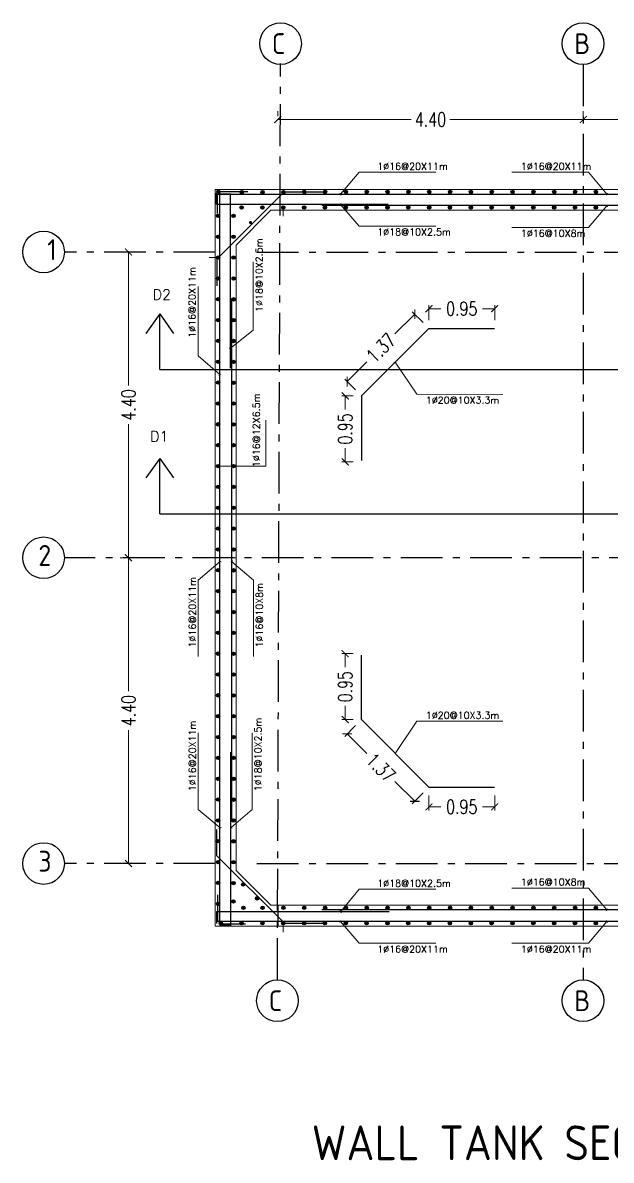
# Model space of a CAD drawing. Extents: x 166525 to 167198, y 178739 to 179747.
# Drawn here: x 166619.89 to 166628.36, y 179151.47 to 179167.84 of the extents above; entities that cross this region are included whole.
import ezdxf

# ---------------------------------------------------------------- set-up
doc = ezdxf.new("R2010")
doc.units = 0
doc.header["$MEASUREMENT"] = 0
doc.linetypes.add('ACAD_ISO10W100', pattern=[18, 12, -3, 0, -3])
doc.linetypes.add('AUSGEZOGEN', pattern=[0])
doc.layers.get('0').update_dxf_attribs({"linetype": 'CONTINUOUS'})
doc.layers.get('DEFPOINTS').update_dxf_attribs({"linetype": 'CONTINUOUS'})
for name, color, linetype in [('axis', 8, 'ACAD_ISO10W100'), ('BEAM-DIM', 4, 'CONTINUOUS'), ('EBENE0', 7, 'AUSGEZOGEN'), ('HATSH', 252, 'CONTINUOUS'), ('outdim', 42, 'CONTINUOUS'), ('rebar call line', 8, 'CONTINUOUS'), ('REBARS', 2, 'CONTINUOUS')]:
    doc.layers.add(name, color=color, linetype=linetype)
doc.layers.add('BEAM', color=6, linetype='CONTINUOUS', lineweight=13)
doc.layers.add('LINE', color=8, linetype='CONTINUOUS', lineweight=9)
doc.styles.add('DIM', font='simplex.shx', dxfattribs={"width": 0.75})
doc.styles.add('ISO8', font='iso8')
doc.styles.add('ROMANS', font='romans.shx')
doc.dimstyles.new('MUTASIM', dxfattribs={"dimscale": 0.9995, "dimtxt": 0.2, "dimasz": 0.1, "dimexe": 0.05, "dimexo": 0.12, "dimgap": 0.05, "dimtad": 0, "dimzin": 0, "dimdsep": 46, "dimtxsty": 'DIM', "dimblk": 'ARCHTICK', "dimcen": 0.09, "dimclrd": 35, "dimclre": 33, "dimclrt": 256, "dimazin": 0, "dimtfac": 1, "dimtofl": 0, "dimtmove": 1, "dimatfit": 3, "dimfxl": 0.18, "dimtolj": 1, "dimtzin": 0, "dimlwd": 13, "dimlwe": 9, "dimarcsym": 0})

# ---------------------------------------------------------------- blocks, each defined once
blk = doc.blocks.new('_ARCHTICK')
at = {"color": 0, "linetype": 'ByBlock', "const_width": 0.15}
blk.add_lwpolyline([(-0.5, -0.5), (0.5, 0.5)], dxfattribs=at)
blk = doc.blocks.new('*D612')
at = {"layer": 'BEAM', "color": 33, "lineweight": 9, "transparency": 16777216}
for p, q in [((166623.558, 179166.571), (166623.558, 179166.501)), ((166627.958, 179166.571), (166627.958, 179166.501))]:
    blk.add_line(p, q, dxfattribs=at)
at = {"layer": 'BEAM', "color": 35, "lineweight": 13, "transparency": 16777216}
for p, q in [((166623.558, 179166.451), (166625.48, 179166.451)), ((166627.958, 179166.451), (166626.037, 179166.451))]:
    blk.add_line(p, q, dxfattribs=at)
at = {"layer": 'DEFPOINTS', "color": 0, "transparency": 16777216}
for p in [(166623.558, 179166.451), (166627.958, 179166.451), (166627.958, 179166.451)]:
    blk.add_point(p, dxfattribs=at)
at = {"layer": 'BEAM', "color": 35, "lineweight": 13, "transparency": 16777216, "xscale": 0.09995000000000001, "yscale": 0.09995000000000001, "zscale": 0.09995000000000001, "rotation": 180}
blk.add_blockref('_ARCHTICK', (166623.558, 179166.451), dxfattribs=at)
at = {"layer": 'BEAM', "color": 35, "lineweight": 13, "transparency": 16777216, "xscale": 0.09995000000000001, "yscale": 0.09995000000000001, "zscale": 0.09995000000000001}
blk.add_blockref('_ARCHTICK', (166627.958, 179166.451), dxfattribs=at)
at = {"layer": 'BEAM', "transparency": 16777216, "insert": (166625.758, 179166.451), "char_height": 0.1999, "attachment_point": 5, "style": 'DIM'}
blk.add_mtext('\\A1;4.40', dxfattribs=at)
blk = doc.blocks.new('*D613')
at = {"layer": 'BEAM', "color": 33, "lineweight": 9, "transparency": 16777216}
for p, q in [((166627.958, 179166.571), (166627.958, 179166.501)), ((166632.358, 179166.571), (166632.358, 179166.501))]:
    blk.add_line(p, q, dxfattribs=at)
at = {"layer": 'BEAM', "color": 35, "lineweight": 13, "transparency": 16777216}
for p, q in [((166627.958, 179166.451), (166629.88, 179166.451)), ((166632.358, 179166.451), (166630.437, 179166.451))]:
    blk.add_line(p, q, dxfattribs=at)
at = {"layer": 'DEFPOINTS', "color": 0, "transparency": 16777216}
for p in [(166627.958, 179166.451), (166632.358, 179166.451), (166632.358, 179166.451)]:
    blk.add_point(p, dxfattribs=at)
at = {"layer": 'BEAM', "color": 35, "lineweight": 13, "transparency": 16777216, "xscale": 0.09995000000000001, "yscale": 0.09995000000000001, "zscale": 0.09995000000000001, "rotation": 180}
blk.add_blockref('_ARCHTICK', (166627.958, 179166.451), dxfattribs=at)
at = {"layer": 'BEAM', "color": 35, "lineweight": 13, "transparency": 16777216, "xscale": 0.09995000000000001, "yscale": 0.09995000000000001, "zscale": 0.09995000000000001}
blk.add_blockref('_ARCHTICK', (166632.358, 179166.451), dxfattribs=at)
at = {"layer": 'BEAM', "transparency": 16777216, "insert": (166630.158, 179166.451), "char_height": 0.1999, "attachment_point": 5, "style": 'DIM'}
blk.add_mtext('\\A1;4.40', dxfattribs=at)
blk = doc.blocks.new('*D614')
at = {"layer": 'BEAM', "color": 33, "lineweight": 9, "transparency": 16777216}
for p, q in [((166621.289, 179160.145), (166621.359, 179160.145)), ((166621.289, 179155.745), (166621.359, 179155.745))]:
    blk.add_line(p, q, dxfattribs=at)
at = {"layer": 'BEAM', "color": 35, "lineweight": 13, "transparency": 16777216}
for p, q in [((166621.409, 179160.145), (166621.409, 179158.223)), ((166621.409, 179155.745), (166621.409, 179157.666))]:
    blk.add_line(p, q, dxfattribs=at)
at = {"layer": 'DEFPOINTS', "color": 0, "transparency": 16777216}
for p in [(166621.409, 179160.145), (166621.409, 179160.145), (166621.409, 179155.745)]:
    blk.add_point(p, dxfattribs=at)
at = {"layer": 'BEAM', "color": 35, "lineweight": 13, "transparency": 16777216, "xscale": 0.09995000000000001, "yscale": 0.09995000000000001, "zscale": 0.09995000000000001}
for p, rotation in [((166621.409, 179160.145), 90), ((166621.409, 179155.745), 270)]:
    blk.add_blockref('_ARCHTICK', p, dxfattribs=dict(at, rotation=rotation))
at = {"layer": 'BEAM', "transparency": 16777216, "insert": (166621.409, 179157.945), "char_height": 0.1999, "attachment_point": 5, "rotation": 90, "style": 'DIM'}
blk.add_mtext('\\A1;4.40', dxfattribs=at)
blk = doc.blocks.new('*D615')
at = {"layer": 'BEAM', "color": 33, "lineweight": 9, "transparency": 16777216}
for p, q in [((166621.289, 179164.545), (166621.359, 179164.545)), ((166621.289, 179160.145), (166621.359, 179160.145))]:
    blk.add_line(p, q, dxfattribs=at)
at = {"layer": 'BEAM', "color": 35, "lineweight": 13, "transparency": 16777216}
for p, q in [((166621.409, 179164.545), (166621.409, 179162.623)), ((166621.409, 179160.145), (166621.409, 179162.066))]:
    blk.add_line(p, q, dxfattribs=at)
at = {"layer": 'DEFPOINTS', "color": 0, "transparency": 16777216}
for p in [(166621.409, 179164.545), (166621.409, 179164.545), (166621.409, 179160.145)]:
    blk.add_point(p, dxfattribs=at)
at = {"layer": 'BEAM', "color": 35, "lineweight": 13, "transparency": 16777216, "xscale": 0.09995000000000001, "yscale": 0.09995000000000001, "zscale": 0.09995000000000001}
for p, rotation in [((166621.409, 179164.545), 90), ((166621.409, 179160.145), 270)]:
    blk.add_blockref('_ARCHTICK', p, dxfattribs=dict(at, rotation=rotation))
at = {"layer": 'BEAM', "transparency": 16777216, "insert": (166621.409, 179162.345), "char_height": 0.1999, "attachment_point": 5, "rotation": 90, "style": 'DIM'}
blk.add_mtext('\\A1;4.40', dxfattribs=at)
blk = doc.blocks.new('*D616')
at = {"layer": 'BEAM', "color": 35, "lineweight": 13, "transparency": 16777216}
for p, q in [((166625.531, 179163.649), (166625.246, 179163.366)), ((166624.558, 179162.679), (166624.842, 179162.962))]:
    blk.add_line(p, q, dxfattribs=at)
at = {"layer": 'BEAM', "color": 33, "lineweight": 9, "transparency": 16777216}
for p, q in [((166625.65, 179163.529), (166625.495, 179163.685)), ((166624.678, 179162.559), (166624.523, 179162.714))]:
    blk.add_line(p, q, dxfattribs=at)
at = {"layer": 'DEFPOINTS', "color": 0, "transparency": 16777216}
for p in [(166625.735, 179163.445), (166624.558, 179162.679), (166624.762, 179162.474)]:
    blk.add_point(p, dxfattribs=at)
at = {"layer": 'BEAM', "color": 35, "lineweight": 13, "transparency": 16777216, "xscale": 0.09995000000000001, "yscale": 0.09995000000000001, "zscale": 0.09995000000000001}
for p, rotation in [((166625.531, 179163.649), 44.94727570679225), ((166624.558, 179162.679), 224.9472757067923)]:
    blk.add_blockref('_ARCHTICK', p, dxfattribs=dict(at, rotation=rotation))
at = {"layer": 'BEAM', "transparency": 16777216, "insert": (166625.044, 179163.164), "char_height": 0.1999, "attachment_point": 5, "rotation": 44.9473, "style": 'DIM'}
blk.add_mtext('\\A1;1.37', dxfattribs=at)
blk = doc.blocks.new('*D617')
at = {"layer": 'BEAM', "color": 33, "lineweight": 9, "transparency": 16777216}
for p, q in [((166625.735, 179163.564), (166625.735, 179163.779)), ((166626.682, 179163.564), (166626.682, 179163.779))]:
    blk.add_line(p, q, dxfattribs=at)
at = {"layer": 'BEAM', "color": 35, "lineweight": 13, "transparency": 16777216}
for p, q in [((166625.735, 179163.729), (166625.908, 179163.729)), ((166626.682, 179163.729), (166626.508, 179163.729))]:
    blk.add_line(p, q, dxfattribs=at)
at = {"layer": 'DEFPOINTS', "color": 0, "transparency": 16777216}
for p in [(166625.735, 179163.729), (166625.735, 179163.445), (166626.682, 179163.445)]:
    blk.add_point(p, dxfattribs=at)
at = {"layer": 'BEAM', "color": 35, "lineweight": 13, "transparency": 16777216, "xscale": 0.09995000000000001, "yscale": 0.09995000000000001, "zscale": 0.09995000000000001, "rotation": 180}
blk.add_blockref('_ARCHTICK', (166625.735, 179163.729), dxfattribs=at)
at = {"layer": 'BEAM', "color": 35, "lineweight": 13, "transparency": 16777216, "xscale": 0.09995000000000001, "yscale": 0.09995000000000001, "zscale": 0.09995000000000001}
blk.add_blockref('_ARCHTICK', (166626.682, 179163.729), dxfattribs=at)
at = {"layer": 'BEAM', "transparency": 16777216, "insert": (166626.208, 179163.729), "char_height": 0.1999, "attachment_point": 5, "style": 'DIM'}
blk.add_mtext('\\A1;0.95', dxfattribs=at)
blk = doc.blocks.new('*D618')
at = {"layer": 'BEAM', "color": 33, "lineweight": 9, "transparency": 16777216}
for p, q in [((166624.643, 179162.474), (166624.48, 179162.474)), ((166624.643, 179161.525), (166624.48, 179161.525))]:
    blk.add_line(p, q, dxfattribs=at)
at = {"layer": 'BEAM', "color": 35, "lineweight": 13, "transparency": 16777216}
for p, q in [((166624.53, 179162.474), (166624.53, 179162.278)), ((166624.53, 179161.525), (166624.53, 179161.721))]:
    blk.add_line(p, q, dxfattribs=at)
at = {"layer": 'DEFPOINTS', "color": 0, "transparency": 16777216}
for p in [(166624.762, 179162.474), (166624.53, 179161.525), (166624.762, 179161.525)]:
    blk.add_point(p, dxfattribs=at)
at = {"layer": 'BEAM', "color": 35, "lineweight": 13, "transparency": 16777216, "xscale": 0.09995000000000001, "yscale": 0.09995000000000001, "zscale": 0.09995000000000001}
for p, rotation in [((166624.53, 179162.474), 90), ((166624.53, 179161.525), 270)]:
    blk.add_blockref('_ARCHTICK', p, dxfattribs=dict(at, rotation=rotation))
at = {"layer": 'BEAM', "transparency": 16777216, "insert": (166624.53, 179161.999), "char_height": 0.1999, "attachment_point": 5, "rotation": 90, "style": 'DIM'}
blk.add_mtext('\\A1;0.95', dxfattribs=at)
blk = doc.blocks.new('*D622')
at = {"layer": 'BEAM', "color": 33, "lineweight": 9, "transparency": 16777216}
for p, q in [((166624.678, 179157.731), (166624.523, 179157.575)), ((166625.65, 179156.76), (166625.495, 179156.605))]:
    blk.add_line(p, q, dxfattribs=at)
at = {"layer": 'BEAM', "color": 35, "lineweight": 13, "transparency": 16777216}
for p, q in [((166624.558, 179157.611), (166624.842, 179157.327)), ((166625.531, 179156.64), (166625.246, 179156.924))]:
    blk.add_line(p, q, dxfattribs=at)
at = {"layer": 'DEFPOINTS', "color": 0, "transparency": 16777216}
for p in [(166624.762, 179157.816), (166624.558, 179157.611), (166625.735, 179156.845)]:
    blk.add_point(p, dxfattribs=at)
at = {"layer": 'BEAM', "color": 35, "lineweight": 13, "transparency": 16777216, "xscale": 0.09995000000000001, "yscale": 0.09995000000000001, "zscale": 0.09995000000000001}
for p, rotation in [((166624.558, 179157.611), 135.0527242932077), ((166625.531, 179156.64), 315.0527242932077)]:
    blk.add_blockref('_ARCHTICK', p, dxfattribs=dict(at, rotation=rotation))
at = {"layer": 'BEAM', "transparency": 16777216, "insert": (166625.044, 179157.125), "char_height": 0.1999, "attachment_point": 5, "rotation": 315.0527, "style": 'DIM'}
blk.add_mtext('\\A1;1.37', dxfattribs=at)
blk = doc.blocks.new('*D623')
at = {"layer": 'BEAM', "color": 33, "lineweight": 9, "transparency": 16777216}
for p, q in [((166625.735, 179156.725), (166625.735, 179156.51)), ((166626.682, 179156.725), (166626.682, 179156.51))]:
    blk.add_line(p, q, dxfattribs=at)
at = {"layer": 'BEAM', "color": 35, "lineweight": 13, "transparency": 16777216}
for p, q in [((166625.735, 179156.56), (166625.908, 179156.56)), ((166626.682, 179156.56), (166626.508, 179156.56))]:
    blk.add_line(p, q, dxfattribs=at)
at = {"layer": 'DEFPOINTS', "color": 0, "transparency": 16777216}
for p in [(166625.735, 179156.845), (166626.682, 179156.845), (166625.735, 179156.56)]:
    blk.add_point(p, dxfattribs=at)
at = {"layer": 'BEAM', "color": 35, "lineweight": 13, "transparency": 16777216, "xscale": 0.09995000000000001, "yscale": 0.09995000000000001, "zscale": 0.09995000000000001, "rotation": 180}
blk.add_blockref('_ARCHTICK', (166625.735, 179156.56), dxfattribs=at)
at = {"layer": 'BEAM', "color": 35, "lineweight": 13, "transparency": 16777216, "xscale": 0.09995000000000001, "yscale": 0.09995000000000001, "zscale": 0.09995000000000001}
blk.add_blockref('_ARCHTICK', (166626.682, 179156.56), dxfattribs=at)
at = {"layer": 'BEAM', "transparency": 16777216, "insert": (166626.208, 179156.56), "char_height": 0.1999, "attachment_point": 5, "style": 'DIM'}
blk.add_mtext('\\A1;0.95', dxfattribs=at)
blk = doc.blocks.new('*D624')
at = {"layer": 'BEAM', "color": 33, "lineweight": 9, "transparency": 16777216}
for p, q in [((166624.643, 179158.765), (166624.48, 179158.765)), ((166624.643, 179157.816), (166624.48, 179157.816))]:
    blk.add_line(p, q, dxfattribs=at)
at = {"layer": 'BEAM', "color": 35, "lineweight": 13, "transparency": 16777216}
for p, q in [((166624.53, 179158.765), (166624.53, 179158.569)), ((166624.53, 179157.816), (166624.53, 179158.012))]:
    blk.add_line(p, q, dxfattribs=at)
at = {"layer": 'DEFPOINTS', "color": 0, "transparency": 16777216}
for p in [(166624.53, 179158.765), (166624.762, 179158.765), (166624.762, 179157.816)]:
    blk.add_point(p, dxfattribs=at)
at = {"layer": 'BEAM', "color": 35, "lineweight": 13, "transparency": 16777216, "xscale": 0.09995000000000001, "yscale": 0.09995000000000001, "zscale": 0.09995000000000001}
for p, rotation in [((166624.53, 179158.765), 90), ((166624.53, 179157.816), 270)]:
    blk.add_blockref('_ARCHTICK', p, dxfattribs=dict(at, rotation=rotation))
at = {"layer": 'BEAM', "transparency": 16777216, "insert": (166624.53, 179158.29), "char_height": 0.1999, "attachment_point": 5, "rotation": 90, "style": 'DIM'}
blk.add_mtext('\\A1;0.95', dxfattribs=at)

msp = doc.modelspace()

# ---------------------------------------------------------------- hatches: boundary and pattern name
at = {"layer": 'BEAM'}
h = msp.add_hatch(dxfattribs=at)
h.set_pattern_fill('ANSI38', color=256, scale=0.25, style=0)
h.set_pattern_definition([(45, (161900.99974, 179320.965492), (-0.02209708691, 0.02209708691), []), (135, (161900.99974, 179320.965492), (-0.06629126074, 0.02209708691), [0.078125, -0.046875])])
h.paths.add_polyline_path([(166626.3639, 179165.40841, 1), (166626.31529, 179165.40841, 1)])
h = msp.add_hatch(dxfattribs=at)
h.set_pattern_fill('ANSI38', color=256, scale=0.1, style=0)
h.set_pattern_definition([(45, (161900.999741, 179320.965492), (-0.008838834765, 0.008838834765), []), (135, (161900.999741, 179320.965492), (-0.026516504294, 0.008838834765), [0.03125, -0.01875])])
h.paths.add_polyline_path([(166626.31529, 179165.40841, 1), (166626.3639, 179165.40841, 1)])
h = msp.add_hatch(dxfattribs=at)
h.set_pattern_fill('ANSI38', color=256, scale=0.25, style=0)
h.set_pattern_definition([(45, (161900.998662, 179320.742615), (-0.02209708691, 0.02209708691), []), (135, (161900.998662, 179320.742615), (-0.06629126074, 0.02209708691), [0.078125, -0.046875])])
h.paths.add_polyline_path([(166626.36282, 179165.18553, 1), (166626.31421, 179165.18553, 1)])
h = msp.add_hatch(dxfattribs=at)
h.set_pattern_fill('ANSI38', color=256, scale=0.1, style=0)
h.set_pattern_definition([(45, (161900.998662, 179320.742615), (-0.008838834765, 0.008838834765), []), (135, (161900.998662, 179320.742615), (-0.026516504294, 0.008838834765), [0.03125, -0.01875])])
h.paths.add_polyline_path([(166626.31421, 179165.18553, 1), (166626.36282, 179165.18553, 1)])
h = msp.add_hatch(dxfattribs=at)
h.set_pattern_fill('ANSI38', color=256, scale=0.25, angle=-90, style=0)
h.set_pattern_definition([(315, (166778.256392, 183887.104542), (0.02209708691, 0.02209708691), []), (45, (166778.256392, 183887.104542), (0.02209708691, 0.06629126074), [0.078125, -0.046875])])
h.paths.add_polyline_path([(166622.69931, 179161.78899, 1), (166622.69931, 179161.74038, 1)])
h = msp.add_hatch(dxfattribs=at)
h.set_pattern_fill('ANSI38', color=256, scale=0.1, angle=-90, style=0)
h.set_pattern_definition([(315, (166778.256392, 183887.104542), (0.008838834765, 0.008838834765), []), (45, (166778.256392, 183887.104542), (0.008838834765, 0.026516504294), [0.03125, -0.01875])])
h.paths.add_polyline_path([(166622.72362, 179161.76469, 1), (166622.67501, 179161.76469, 1)])
h = msp.add_hatch(dxfattribs=at)
h.set_pattern_fill('ANSI38', color=256, scale=0.25, angle=-90, style=0)
h.set_pattern_definition([(315, (166778.47927, 183887.103463), (0.02209708691, 0.02209708691), []), (45, (166778.47927, 183887.103463), (0.02209708691, 0.06629126074), [0.078125, -0.046875])])
h.paths.add_polyline_path([(166622.9465, 179161.76361, 1), (166622.89788, 179161.76361, 1)])
h = msp.add_hatch(dxfattribs=at)
h.set_pattern_fill('ANSI38', color=256, scale=0.1, angle=-90, style=0)
h.set_pattern_definition([(315, (166778.47927, 183887.103463), (0.008838834765, 0.008838834765), []), (45, (166778.47927, 183887.103463), (0.008838834765, 0.026516504294), [0.03125, -0.01875])])
h.paths.add_polyline_path([(166622.9465, 179161.76361, 1), (166622.89788, 179161.76361, 1)])
h = msp.add_hatch(dxfattribs=at)
h.set_pattern_fill('ANSI38', color=256, scale=0.25, style=0)
h.set_pattern_definition([(45, (161900.99974, 179310.665492), (-0.02209708691, 0.02209708691), []), (135, (161900.99974, 179310.665492), (-0.06629126074, 0.02209708691), [0.078125, -0.046875])])
h.paths.add_polyline_path([(166626.3639, 179155.10841, 1), (166626.31529, 179155.10841, 1)])
h = msp.add_hatch(dxfattribs=at)
h.set_pattern_fill('ANSI38', color=256, scale=0.1, style=0)
h.set_pattern_definition([(45, (161900.999741, 179310.665492), (-0.008838834765, 0.008838834765), []), (135, (161900.999741, 179310.665492), (-0.026516504294, 0.008838834765), [0.03125, -0.01875])])
h.paths.add_polyline_path([(166626.31529, 179155.10841, 1), (166626.3639, 179155.10841, 1)])
h = msp.add_hatch(dxfattribs=at)
h.set_pattern_fill('ANSI38', color=256, scale=0.25, style=0)
h.set_pattern_definition([(45, (161900.998662, 179310.442615), (-0.02209708691, 0.02209708691), []), (135, (161900.998662, 179310.442615), (-0.06629126074, 0.02209708691), [0.078125, -0.046875])])
h.paths.add_polyline_path([(166626.36282, 179154.88553, 1), (166626.31421, 179154.88553, 1)])
h = msp.add_hatch(dxfattribs=at)
h.set_pattern_fill('ANSI38', color=256, scale=0.1, style=0)
h.set_pattern_definition([(45, (161900.998662, 179310.442615), (-0.008838834765, 0.008838834765), []), (135, (161900.998662, 179310.442615), (-0.026516504294, 0.008838834765), [0.03125, -0.01875])])
h.paths.add_polyline_path([(166626.31421, 179154.88553, 1), (166626.36282, 179154.88553, 1)])
at = {"layer": 'REBARS'}
for points in [[(166622.72823, 179165.41039, 1), (166622.67962, 179165.41039, 1)], [(166623.01503, 179165.40774, 1), (166623.06364, 179165.40774, 1)], [(166623.31503, 179165.40774, 1), (166623.36364, 179165.40774, 1)], [(166623.61503, 179165.40774, 1), (166623.66364, 179165.40774, 1)], [(166623.91529, 179165.40841, 1), (166623.9639, 179165.40841, 1)], [(166624.21503, 179165.40841, 1), (166624.26364, 179165.40841, 1)], [(166624.51503, 179165.40841, 1), (166624.56364, 179165.40841, 1)], [(166624.81503, 179165.40841, 1), (166624.86364, 179165.40841, 1)], [(166625.11503, 179165.40841, 1), (166625.16364, 179165.40841, 1)], [(166625.41503, 179165.40841, 1), (166625.46364, 179165.40841, 1)], [(166625.71503, 179165.40841, 1), (166625.76364, 179165.40841, 1)], [(166626.01503, 179165.40841, 1), (166626.06364, 179165.40841, 1)], [(166626.31529, 179165.40841, 1), (166626.3639, 179165.40841, 1)], [(166626.61503, 179165.40841, 1), (166626.66364, 179165.40841, 1)], [(166626.91503, 179165.40841, 1), (166626.96364, 179165.40841, 1)], [(166627.21503, 179165.40841, 1), (166627.26364, 179165.40841, 1)], [(166627.51395, 179165.41022, 1), (166627.56256, 179165.41022, 1)], [(166627.51503, 179165.40841, 1), (166627.56364, 179165.40841, 1)], [(166627.81503, 179165.40841, 1), (166627.86364, 179165.40841, 1)], [(166628.11503, 179165.40841, 1), (166628.16364, 179165.40841, 1)], [(166622.72295, 179165.06495, 1), (166622.67433, 179165.06495, 1)], [(166622.94582, 179165.06387, 1), (166622.89721, 179165.06387, 1)], [(166623.01395, 179165.18486, 1), (166623.06256, 179165.18486, 1)], [(166623.31395, 179165.18486, 1), (166623.36256, 179165.18486, 1)], [(166623.61395, 179165.18486, 1), (166623.66256, 179165.18486, 1)], [(166623.91421, 179165.18553, 1), (166623.96282, 179165.18553, 1)], [(166624.21395, 179165.18553, 1), (166624.26256, 179165.18553, 1)], [(166624.51395, 179165.18553, 1), (166624.56256, 179165.18553, 1)], [(166624.81395, 179165.18553, 1), (166624.86256, 179165.18553, 1)], [(166625.11395, 179165.18553, 1), (166625.16256, 179165.18553, 1)], [(166625.41395, 179165.18553, 1), (166625.46256, 179165.18553, 1)], [(166625.71395, 179165.18553, 1), (166625.76256, 179165.18553, 1)], [(166626.01395, 179165.18553, 1), (166626.06256, 179165.18553, 1)], [(166626.31421, 179165.18553, 1), (166626.36282, 179165.18553, 1)], [(166626.61395, 179165.18553, 1), (166626.66256, 179165.18553, 1)], [(166626.91395, 179165.18553, 1), (166626.96256, 179165.18553, 1)], [(166627.21395, 179165.18553, 1), (166627.26256, 179165.18553, 1)], [(166627.51395, 179165.18553, 1), (166627.56256, 179165.18553, 1)], [(166627.81395, 179165.18553, 1), (166627.86256, 179165.18553, 1)], [(166628.11395, 179165.18553, 1), (166628.16256, 179165.18553, 1)], [(166623.14109, 179164.96884, 1), (166623.1897, 179164.96884, 1)], [(166622.72295, 179164.76495, 1), (166622.67433, 179164.76495, 1)], [(166622.94582, 179164.76387, 1), (166622.89721, 179164.76387, 1)], [(166622.72295, 179164.46495, 1), (166622.67433, 179164.46495, 1)], [(166622.94582, 179164.46387, 1), (166622.89721, 179164.46387, 1)], [(166622.72362, 179164.16469, 1), (166622.67501, 179164.16469, 1)], [(166622.9465, 179164.16361, 1), (166622.89788, 179164.16361, 1)], [(166622.72362, 179163.86495, 1), (166622.67501, 179163.86495, 1)], [(166622.9465, 179163.86387, 1), (166622.89788, 179163.86387, 1)], [(166622.72362, 179163.56495, 1), (166622.67501, 179163.56495, 1)], [(166622.9465, 179163.56387, 1), (166622.89788, 179163.56387, 1)], [(166622.72362, 179163.26495, 1), (166622.67501, 179163.26495, 1)], [(166622.9465, 179163.26387, 1), (166622.89788, 179163.26387, 1)], [(166622.72362, 179162.96495, 1), (166622.67501, 179162.96495, 1)], [(166622.9465, 179162.96387, 1), (166622.89788, 179162.96387, 1)], [(166622.72362, 179162.66495, 1), (166622.67501, 179162.66495, 1)], [(166622.9465, 179162.66387, 1), (166622.89788, 179162.66387, 1)], [(166622.72362, 179162.36495, 1), (166622.67501, 179162.36495, 1)], [(166622.9465, 179162.36387, 1), (166622.89788, 179162.36387, 1)], [(166622.72362, 179162.06495, 1), (166622.67501, 179162.06495, 1)], [(166622.9465, 179162.06387, 1), (166622.89788, 179162.06387, 1)], [(166622.72362, 179161.76469, 1), (166622.67501, 179161.76469, 1)], [(166622.9465, 179161.76361, 1), (166622.89788, 179161.76361, 1)], [(166622.72362, 179161.46495, 1), (166622.67501, 179161.46495, 1)], [(166622.9465, 179161.46387, 1), (166622.89788, 179161.46387, 1)], [(166622.72362, 179161.16495, 1), (166622.67501, 179161.16495, 1)], [(166622.9465, 179161.16387, 1), (166622.89788, 179161.16387, 1)], [(166622.72362, 179160.86495, 1), (166622.67501, 179160.86495, 1)], [(166622.9465, 179160.86387, 1), (166622.89788, 179160.86387, 1)], [(166622.72362, 179160.56495, 1), (166622.67501, 179160.56495, 1)], [(166622.9465, 179160.56387, 1), (166622.89788, 179160.56387, 1)], [(166622.924, 179160.58926, 1), (166622.924, 179160.54065, 1)], [(166622.72362, 179160.26495, 1), (166622.67501, 179160.26495, 1)], [(166622.9465, 179160.26387, 1), (166622.89788, 179160.26387, 1)], [(166622.72362, 179159.96495, 1), (166622.67501, 179159.96495, 1)], [(166622.9465, 179159.96387, 1), (166622.89788, 179159.96387, 1)], [(166622.72362, 179159.66495, 1), (166622.67501, 179159.66495, 1)], [(166622.9465, 179159.66387, 1), (166622.89788, 179159.66387, 1)], [(166622.72362, 179159.36495, 1), (166622.67501, 179159.36495, 1)], [(166622.9465, 179159.36387, 1), (166622.89788, 179159.36387, 1)], [(166622.72362, 179159.06495, 1), (166622.67501, 179159.06495, 1)], [(166622.9465, 179159.06387, 1), (166622.89788, 179159.06387, 1)], [(166622.72362, 179158.76495, 1), (166622.67501, 179158.76495, 1)], [(166622.9465, 179158.76387, 1), (166622.89788, 179158.76387, 1)], [(166622.72362, 179158.46495, 1), (166622.67501, 179158.46495, 1)], [(166622.9465, 179158.46387, 1), (166622.89788, 179158.46387, 1)], [(166622.72362, 179158.16495, 1), (166622.67501, 179158.16495, 1)], [(166622.9465, 179158.16387, 1), (166622.89788, 179158.16387, 1)], [(166622.72362, 179157.86495, 1), (166622.67501, 179157.86495, 1)], [(166622.9465, 179157.86387, 1), (166622.89788, 179157.86387, 1)], [(166622.72362, 179157.56495, 1), (166622.67501, 179157.56495, 1)], [(166622.9465, 179157.56387, 1), (166622.89788, 179157.56387, 1)], [(166622.72362, 179157.26495, 1), (166622.67501, 179157.26495, 1)], [(166622.9465, 179157.26387, 1), (166622.89788, 179157.26387, 1)], [(166622.72362, 179156.96495, 1), (166622.67501, 179156.96495, 1)], [(166622.9465, 179156.96387, 1), (166622.89788, 179156.96387, 1)], [(166622.72362, 179156.66495, 1), (166622.67501, 179156.66495, 1)], [(166622.9465, 179156.66387, 1), (166622.89788, 179156.66387, 1)], [(166622.72295, 179156.36495, 1), (166622.67433, 179156.36495, 1)], [(166622.94582, 179156.36387, 1), (166622.89721, 179156.36387, 1)], [(166622.72295, 179156.06495, 1), (166622.67433, 179156.06495, 1)], [(166622.94582, 179156.06387, 1), (166622.89721, 179156.06387, 1)], [(166622.72295, 179155.76495, 1), (166622.67433, 179155.76495, 1)], [(166622.94582, 179155.76387, 1), (166622.89721, 179155.76387, 1)], [(166622.72295, 179155.46495, 1), (166622.67433, 179155.46495, 1)], [(166622.94582, 179155.46387, 1), (166622.89721, 179155.46387, 1)], [(166623.08598, 179155.44373, 1), (166623.03737, 179155.44373, 1)], [(166623.28485, 179155.24362, 1), (166623.23624, 179155.24362, 1)], [(166622.72295, 179155.16495, 1), (166622.67433, 179155.16495, 1)], [(166622.9445, 179155.20006, 1), (166622.89588, 179155.20006, 1)], [(166623.03933, 179155.10774, 1), (166623.08794, 179155.10774, 1)], [(166623.31503, 179155.10774, 1), (166623.36364, 179155.10774, 1)], [(166623.61503, 179155.10774, 1), (166623.66364, 179155.10774, 1)], [(166623.91529, 179155.10841, 1), (166623.9639, 179155.10841, 1)], [(166624.21503, 179155.10841, 1), (166624.26364, 179155.10841, 1)], [(166624.51503, 179155.10841, 1), (166624.56364, 179155.10841, 1)], [(166624.81503, 179155.10841, 1), (166624.86364, 179155.10841, 1)], [(166625.11503, 179155.10841, 1), (166625.16364, 179155.10841, 1)], [(166625.41503, 179155.10841, 1), (166625.46364, 179155.10841, 1)], [(166625.71503, 179155.10841, 1), (166625.76364, 179155.10841, 1)], [(166626.01503, 179155.10841, 1), (166626.06364, 179155.10841, 1)], [(166626.31529, 179155.10841, 1), (166626.3639, 179155.10841, 1)], [(166626.61503, 179155.10841, 1), (166626.66364, 179155.10841, 1)], [(166626.91503, 179155.10841, 1), (166626.96364, 179155.10841, 1)], [(166627.21503, 179155.10841, 1), (166627.26364, 179155.10841, 1)], [(166627.51395, 179155.11022, 1), (166627.56256, 179155.11022, 1)], [(166627.51503, 179155.10841, 1), (166627.56364, 179155.10841, 1)], [(166627.81503, 179155.10841, 1), (166627.86364, 179155.10841, 1)], [(166628.11503, 179155.10841, 1), (166628.16364, 179155.10841, 1)], [(166622.71395, 179154.88486, 1), (166622.76256, 179154.88486, 1)], [(166623.01395, 179154.88486, 1), (166623.06256, 179154.88486, 1)], [(166623.31395, 179154.88486, 1), (166623.36256, 179154.88486, 1)], [(166623.61395, 179154.88486, 1), (166623.66256, 179154.88486, 1)], [(166623.91421, 179154.88553, 1), (166623.96282, 179154.88553, 1)], [(166624.21395, 179154.88553, 1), (166624.26256, 179154.88553, 1)], [(166624.51395, 179154.88553, 1), (166624.56256, 179154.88553, 1)], [(166624.81395, 179154.88553, 1), (166624.86256, 179154.88553, 1)], [(166625.11395, 179154.88553, 1), (166625.16256, 179154.88553, 1)], [(166625.41395, 179154.88553, 1), (166625.46256, 179154.88553, 1)], [(166625.71395, 179154.88553, 1), (166625.76256, 179154.88553, 1)], [(166626.01395, 179154.88553, 1), (166626.06256, 179154.88553, 1)], [(166626.31421, 179154.88553, 1), (166626.36282, 179154.88553, 1)], [(166626.61395, 179154.88553, 1), (166626.66256, 179154.88553, 1)], [(166626.91395, 179154.88553, 1), (166626.96256, 179154.88553, 1)], [(166627.21395, 179154.88553, 1), (166627.26256, 179154.88553, 1)], [(166627.51395, 179154.88553, 1), (166627.56256, 179154.88553, 1)], [(166627.81395, 179154.88553, 1), (166627.86256, 179154.88553, 1)], [(166628.11395, 179154.88553, 1), (166628.16256, 179154.88553, 1)]]:
    msp.add_hatch(color=256, dxfattribs=at).paths.add_polyline_path(points)

# ---------------------------------------------------------------- linework, layer by layer
at = {"layer": 'axis', "ltscale": 0.05}
for p, q in [((166623.55367, 179154.07007), (166623.59856, 179167.25769)), ((166627.95367, 179167.24386), (166627.95367, 179154.07007)), ((166622.65849, 179164.54471), (166620.4864, 179164.54471)), ((166623.25849, 179164.54471), (166635.9313, 179164.54471)), ((166635.9313, 179160.14471), (166620.4864, 179160.14471)), ((166622.65849, 179155.74471), (166620.4864, 179155.74471)), ((166623.25849, 179155.74471), (166635.9313, 179155.74471))]:
    msp.add_line(p, q, dxfattribs=at)
at = {"layer": 'BEAM'}
for p, q in [((166633.25849, 179165.44471), (166622.65849, 179165.44471)), ((166622.65849, 179165.44471), (166622.65849, 179154.84471)), ((166622.95849, 179164.64471), (166623.45849, 179165.14471)), ((166632.45849, 179165.14471), (166623.45849, 179165.14471)), ((166622.95849, 179164.64471), (166622.95849, 179155.64471)), ((166622.95849, 179155.64471), (166623.45849, 179155.14471)), ((166623.45849, 179155.14471), (166632.45849, 179155.14471)), ((166622.65849, 179154.84471), (166633.25849, 179154.84471))]:
    msp.add_line(p, q, dxfattribs=at)
at = {"layer": 'HATSH'}
for centre in [(166623.59852, 179167.54355), (166627.95367, 179167.54386), (166620.1864, 179164.54471), (166620.1864, 179160.14471), (166620.1864, 179155.74471), (166623.55367, 179153.77007), (166627.95367, 179153.77007)]:
    msp.add_circle(centre, 0.3, dxfattribs=at)
at = {"layer": 'LINE', "linetype": 'Continuous'}
for p, q in [((166624.72983, 179165.69215), (166624.46368, 179165.37796)), ((166625.83239, 179165.69215), (166624.72983, 179165.69215)), ((166626.92809, 179165.69215), (166628.03066, 179165.69215)), ((166628.03066, 179165.69215), (166628.2968, 179165.37796)), ((166624.45324, 179165.39381), (166624.46759, 179165.36447)), ((166628.30725, 179165.39381), (166628.29289, 179165.36447)), ((166624.45324, 179165.21403), (166624.46759, 179165.24337)), ((166624.72983, 179164.91569), (166624.46368, 179165.22989)), ((166628.03066, 179164.89728), (166628.2968, 179165.21147)), ((166628.30725, 179165.19562), (166628.29289, 179165.22496)), ((166625.83239, 179164.91569), (166624.72983, 179164.91569)), ((166626.92809, 179164.89728), (166628.03066, 179164.89728)), ((166623.20572, 179164.40242), (166623.20572, 179163.42009)), ((166622.41039, 179164.04926), (166622.41039, 179163.04919)), ((166623.20572, 179163.42009), (166622.87416, 179163.15394)), ((166622.88883, 179163.14676), (166622.85949, 179163.16112)), ((166622.41039, 179163.04919), (166622.72459, 179162.78304)), ((166625.26422, 179162.96037), (166625.23181, 179162.95638)), ((166625.55981, 179162.49746), (166625.24874, 179162.9591)), ((166622.70873, 179162.7726), (166622.73807, 179162.78695)), ((166625.55981, 179162.49746), (166626.80072, 179162.49511)), ((166623.38881, 179161.46495), (166623.38881, 179162.12519)), ((166622.69931, 179161.46495), (166623.38881, 179161.46495)), ((166622.41371, 179159.82416), (166622.7279, 179160.09031)), ((166622.71205, 179160.10076), (166622.74139, 179160.0864)), ((166622.91024, 179160.10076), (166622.8809, 179160.0864)), ((166623.20858, 179159.82416), (166622.89439, 179160.09031)), ((166622.41371, 179158.7216), (166622.41371, 179159.82416)), ((166623.20858, 179158.7216), (166623.20858, 179159.82416)), ((166625.55981, 179157.79197), (166625.24874, 179157.33033)), ((166625.55981, 179157.79197), (166626.80072, 179157.79431)), ((166622.41371, 179157.6259), (166622.41371, 179156.52334)), ((166623.19017, 179157.6259), (166623.19017, 179156.52334)), ((166622.41371, 179156.52334), (166622.7279, 179156.25719)), ((166623.19017, 179156.52334), (166622.88866, 179156.26209)), ((166622.71205, 179156.24674), (166622.74139, 179156.2611)), ((166622.90333, 179156.25491), (166622.87399, 179156.26927)), ((166624.72983, 179155.37374), (166624.46465, 179155.05206)), ((166625.83239, 179155.37374), (166624.72983, 179155.37374)), ((166626.92809, 179155.39215), (166628.03066, 179155.39215)), ((166628.03066, 179155.39215), (166628.2968, 179155.07796)), ((166624.45837, 179155.06894), (166624.47273, 179155.03555)), ((166628.30725, 179155.09381), (166628.29289, 179155.06447)), ((166624.45324, 179154.89562), (166624.46759, 179154.92496)), ((166624.72983, 179154.59728), (166624.46368, 179154.91147)), ((166628.03066, 179154.59728), (166628.2968, 179154.91147)), ((166628.30725, 179154.89562), (166628.29289, 179154.92496)), ((166625.83239, 179154.59728), (166624.72983, 179154.59728)), ((166626.92809, 179154.59728), (166628.03066, 179154.59728))]:
    msp.add_line(p, q, dxfattribs=at)
at = {"layer": 'LINE', "color": 5}
for p, q in [((166623.63455, 179165.39256), (166623.65224, 179165.41022)), ((166623.63852, 179165.18486), (166623.63852, 179165.0587)), ((166626.03852, 179165.19171), (166626.03852, 179165.18553)), ((166622.69864, 179164.46469), (166622.57247, 179164.46469)), ((166622.70548, 179162.06469), (166622.69931, 179162.06469)), ((166622.65849, 179160.14471), (166622.66493, 179160.14471)), ((166622.65849, 179160.14471), (166622.95849, 179160.14471)), ((166622.66493, 179160.14471), (166622.66493, 179160.14773)), ((166622.66493, 179160.14773), (166622.66493, 179160.14131)), ((166623.63852, 179154.88486), (166623.63852, 179154.7587)), ((166626.03852, 179154.89171), (166626.03852, 179154.88553))]:
    msp.add_line(p, q, dxfattribs=at)
at = {"layer": 'outdim'}
msp.add_line((166623.55849, 179155.14471), (166623.55849, 179154.84471), dxfattribs=at)
at = {"layer": 'rebar call line'}
for p, q in [((166621.85849, 179163.65632), (166621.66015, 179163.3744)), ((166621.85849, 179162.85632), (166621.85849, 179163.65632)), ((166621.85849, 179163.65632), (166622.05683, 179163.3744)), ((166621.85849, 179162.85632), (166634.05849, 179162.85632)), ((166621.85849, 179161.5748), (166621.66015, 179161.29288)), ((166621.85849, 179160.7748), (166621.85849, 179161.5748)), ((166621.85849, 179161.5748), (166622.05683, 179161.29288)), ((166621.85849, 179160.7748), (166634.05849, 179160.7748))]:
    msp.add_line(p, q, dxfattribs=at)
at = {"layer": 'REBARS'}
for p, q in [((166622.72672, 179154.87392), (166622.72672, 179165.41551)), ((166622.72672, 179165.41551), (166623.12934, 179165.41551)), ((166622.67506, 179165.2332), (166622.67505, 179165.39104)), ((166622.67964, 179164.43942), (166623.65224, 179165.41022)), ((166622.69084, 179165.09966), (166622.69084, 179165.37796)), ((166622.69084, 179165.37796), (166633.23242, 179165.37796)), ((166622.88866, 179165.37585), (166622.70241, 179165.37585)), ((166622.87416, 179165.37344), (166622.87416, 179162.87344)), ((166623.65224, 179165.41022), (166624.24982, 179165.41022)), ((166622.67506, 179165.2332), (166625.14714, 179165.2332)), ((166631.69277, 179165.21479), (166624.19277, 179165.21479)), ((166622.67964, 179164.43942), (166622.67964, 179164.05911)), ((166622.89109, 179163.87585), (166622.89109, 179156.37585)), ((166624.76244, 179162.47369), (166625.73504, 179163.4445)), ((166625.73504, 179163.4445), (166626.68158, 179163.4445)), ((166624.76244, 179162.47369), (166624.76244, 179161.54478)), ((166624.76244, 179157.81573), (166624.76244, 179158.74464)), ((166624.76244, 179157.81573), (166625.73504, 179156.84492)), ((166622.88254, 179154.85963), (166622.88254, 179157.3459)), ((166625.73504, 179156.84492), (166626.68158, 179156.84492)), ((166622.68257, 179155.85567), (166622.68257, 179156.23597)), ((166622.68257, 179155.85567), (166623.65516, 179154.88486)), ((166622.69084, 179155.2937), (166622.69084, 179154.91398)), ((166622.67506, 179155.05206), (166622.67505, 179154.88251)), ((166622.67506, 179155.05206), (166625.16133, 179155.05206)), ((166631.69277, 179155.08057), (166624.19277, 179155.08057)), ((166622.69084, 179154.91398), (166633.23242, 179154.91398)), ((166622.88866, 179154.85815), (166622.71911, 179154.85814)), ((166623.09276, 179154.87392), (166622.72672, 179154.87392)), ((166623.65516, 179154.88486), (166624.25275, 179154.88486))]:
    msp.add_line(p, q, dxfattribs=at)
for centre in [(166622.70392, 179165.41039), (166623.03933, 179165.40774), (166623.33933, 179165.40774), (166623.63933, 179165.40774), (166623.9396, 179165.40841), (166624.23933, 179165.40841), (166624.53933, 179165.40841), (166624.83933, 179165.40841), (166625.13933, 179165.40841), (166625.43933, 179165.40841), (166625.73933, 179165.40841), (166626.03933, 179165.40841), (166626.3396, 179165.40841), (166626.63933, 179165.40841), (166626.93933, 179165.40841), (166627.23933, 179165.40841), (166627.53933, 179165.40841), (166627.83933, 179165.40841), (166628.13933, 179165.40841), (166622.69864, 179165.06495), (166622.92152, 179165.06387), (166623.03825, 179165.18486), (166623.33825, 179165.18486), (166623.63825, 179165.18486), (166623.93852, 179165.18553), (166624.23825, 179165.18553), (166624.53825, 179165.18553), (166624.83825, 179165.18553), (166625.13825, 179165.18553), (166625.43825, 179165.18553), (166625.73825, 179165.18553), (166626.03825, 179165.18553), (166626.33852, 179165.18553), (166626.63825, 179165.18553), (166626.93825, 179165.18553), (166627.23825, 179165.18553), (166627.53825, 179165.18553), (166627.83825, 179165.18553), (166628.13825, 179165.18553), (166622.69864, 179164.76495), (166622.92152, 179164.76387), (166622.69864, 179164.46495), (166622.92152, 179164.46387), (166622.69931, 179164.16469), (166622.92219, 179164.16361), (166622.69931, 179163.86495), (166622.92219, 179163.86387), (166622.69931, 179163.56495), (166622.92219, 179163.56387), (166622.69931, 179163.26495), (166622.92219, 179163.26387), (166622.69931, 179162.96495), (166622.92219, 179162.96387), (166622.69931, 179162.66495), (166622.92219, 179162.66387), (166622.69931, 179162.36495), (166622.92219, 179162.36387), (166622.69931, 179162.06495), (166622.92219, 179162.06387), (166622.69931, 179161.76469), (166622.92219, 179161.76361), (166622.69931, 179161.46495), (166622.92219, 179161.46387), (166622.69931, 179161.16495), (166622.92219, 179161.16387), (166622.69931, 179160.86495), (166622.92219, 179160.86387), (166622.69931, 179160.56495), (166622.92219, 179160.56387), (166622.69931, 179160.26495), (166622.92219, 179160.26387), (166622.69931, 179159.96495), (166622.92219, 179159.96387), (166622.69931, 179159.66495), (166622.92219, 179159.66387), (166622.69931, 179159.36495), (166622.92219, 179159.36387), (166622.69931, 179159.06495), (166622.92219, 179159.06387), (166622.69931, 179158.76495), (166622.92219, 179158.76387), (166622.69931, 179158.46495), (166622.92219, 179158.46387), (166622.69931, 179158.16495), (166622.92219, 179158.16387), (166622.69931, 179157.86495), (166622.92219, 179157.86387), (166622.69931, 179157.56495), (166622.92219, 179157.56387), (166622.69931, 179157.26495), (166622.92219, 179157.26387), (166622.69931, 179156.96495), (166622.92219, 179156.96387), (166622.69931, 179156.66495), (166622.92219, 179156.66387), (166622.69864, 179156.36495), (166622.92152, 179156.36387), (166622.69864, 179156.06495), (166622.92152, 179156.06387), (166622.69864, 179155.76495), (166622.92152, 179155.76387), (166622.69864, 179155.46495), (166622.92152, 179155.46387), (166623.06167, 179155.44373), (166623.26055, 179155.24362), (166622.69864, 179155.16495), (166622.92019, 179155.20006), (166623.06364, 179155.10774), (166623.33933, 179155.10774), (166623.63933, 179155.10774), (166623.9396, 179155.10841), (166624.23933, 179155.10841), (166624.53933, 179155.10841), (166624.83933, 179155.10841), (166625.13933, 179155.10841), (166625.43933, 179155.10841), (166625.73933, 179155.10841), (166626.03933, 179155.10841), (166626.3396, 179155.10841), (166626.63933, 179155.10841), (166626.93933, 179155.10841), (166627.23933, 179155.10841), (166627.53933, 179155.10841), (166627.83933, 179155.10841), (166628.13933, 179155.10841), (166622.73825, 179154.88486), (166623.03825, 179154.88486), (166623.33825, 179154.88486), (166623.63825, 179154.88486), (166623.93852, 179154.88553), (166624.23825, 179154.88553), (166624.53825, 179154.88553), (166624.83825, 179154.88553), (166625.13825, 179154.88553), (166625.43825, 179154.88553), (166625.73825, 179154.88553), (166626.03825, 179154.88553), (166626.33852, 179154.88553), (166626.63825, 179154.88553), (166626.93825, 179154.88553), (166627.23825, 179154.88553), (166627.53825, 179154.88553), (166627.83825, 179154.88553), (166628.13825, 179154.88553)]:
    msp.add_circle(centre, 0.02431, dxfattribs=at)

# ---------------------------------------------------------------- texts
at = {"layer": 'BEAM-DIM', "style": 'ROMANS'}
for s, p in [('1%%C16@20X11m', (166624.99197, 179165.72691)), ('1%%C16@20X11m', (166627.05899, 179165.72691)), ('1%%C18@10X2.5m', (166624.99197, 179164.78093)), ('1%%C16@10X8m', (166627.05899, 179164.76252)), ('1%%C20@10X3.3m', (166625.69071, 179162.3627)), ('1%%C20@10X3.3m', (166625.69071, 179157.82673)), ('1%%C18@10X2.5m', (166624.99197, 179155.40849)), ('1%%C16@10X8m', (166627.05899, 179155.42691)), ('1%%C16@20X11m', (166624.99197, 179154.46252)), ('1%%C16@20X11m', (166627.05899, 179154.46252))]:
    msp.add_text(s, height=0.1, dxfattribs=at).set_placement(p)
for s, p in [('1%%C18@10X2.5m', (166623.34048, 179163.68223)), ('1%%C16@20X11m', (166622.37563, 179163.31133)), ('1%%C16@12X6.5m', (166623.29834, 179161.44994)), ('1%%C16@20X11m', (166622.37895, 179158.8525)), ('1%%C16@10X8m', (166623.34334, 179158.8525)), ('1%%C16@20X11m', (166622.37895, 179156.78548)), ('1%%C18@10X2.5m', (166623.32493, 179156.78548))]:
    msp.add_text(s, height=0.1, rotation=90, dxfattribs=at).set_placement(p)
at = {"layer": 'BEAM-DIM', "char_height": 0.15, "width": 0.5989403, "attachment_point": 1, "style": 'ROMANS'}
for s, insert in [('D2', (166621.75767, 179164.00723)), ('D1', (166621.72131, 179161.96762))]:
    msp.add_mtext(s, dxfattribs=dict(at, insert=insert))
at = {"layer": 'EBENE0', "color": 3, "style": 'ISO8'}
for s, height, p in [('C', 0.3, (166623.47319, 179167.3932)), ('B', 0.3, (166627.82834, 179167.39351)), ('1', 0.3, (166620.2403, 179164.42818)), ('2', 0.3, (166620.11173, 179160.02818)), ('3', 0.3, (166620.11173, 179155.62818)), ('C', 0.3, (166623.42834, 179153.62042)), ('B', 0.3, (166627.82834, 179153.62042)), ('WALL TANK SECTION', 0.5, (166624.04685, 179151.47582))]:
    msp.add_text(s, height=height, dxfattribs=at).set_placement(p)

# ---------------------------------------------------------------- dimensions: what is measured, and where the dimension line sits
at = {"layer": 'BEAM'}
for base, p1, p2, picture, middle in [((166627.95849, 179166.45109), (166623.55849, 179166.45109), (166627.95849, 179166.45109), '*D612', (166625.75849, 179166.45109)), ((166632.35849, 179166.45109), (166627.95849, 179166.45109), (166632.35849, 179166.45109), '*D613', (166630.15849, 179166.45109)), ((166625.73504, 179163.72937), (166626.68158, 179163.4445), (166625.73504, 179163.4445), '*D617', (166626.20831, 179163.72937)), ((166625.73504, 179156.56006), (166626.68158, 179156.84492), (166625.73504, 179156.84492), '*D623', (166626.20831, 179156.56006))]:
    dim = msp.add_linear_dim(base=base, p1=p1, p2=p2, dimstyle='MUTASIM', dxfattribs=at)
    dim.commit()
    dim.dimension.update_dxf_attribs({"geometry": picture, "text_midpoint": middle})
for base, p1, p2, angle, picture, middle in [((166621.40873, 179164.54471), (166621.40873, 179160.14471), (166621.40873, 179164.54471), 90, '*D615', (166621.40873, 179162.34471)), ((166624.53024, 179161.52478), (166624.76244, 179162.47369), (166624.76244, 179161.52478), 90, '*D618', (166624.53024, 179161.99924)), ((166621.40873, 179160.14471), (166621.40873, 179155.74471), (166621.40873, 179160.14471), 90, '*D614', (166621.40873, 179157.94471)), ((166624.53024, 179158.76464), (166624.76244, 179157.81573), (166624.76244, 179158.76464), 270, '*D624', (166624.53024, 179158.29019))]:
    dim = msp.add_linear_dim(base=base, p1=p1, p2=p2, angle=angle, dimstyle='MUTASIM', dxfattribs=at)
    dim.commit()
    dim.dimension.update_dxf_attribs({"geometry": picture, "text_midpoint": middle})
for p1, p2, distance, picture, middle in [((166625.73504, 179163.4445), (166624.76244, 179162.47369), -0.28946, '*D616', (166625.04425, 179163.16397)), ((166625.73504, 179156.84492), (166624.76244, 179157.81573), 0.28946, '*D622', (166625.04425, 179157.12546))]:
    dim = msp.add_aligned_dim(p1=p1, p2=p2, distance=distance, dimstyle='MUTASIM', dxfattribs=at)
    dim.commit()
    dim.dimension.update_dxf_attribs({"geometry": picture, "text_midpoint": middle})

doc.saveas('drawing.dxf')
